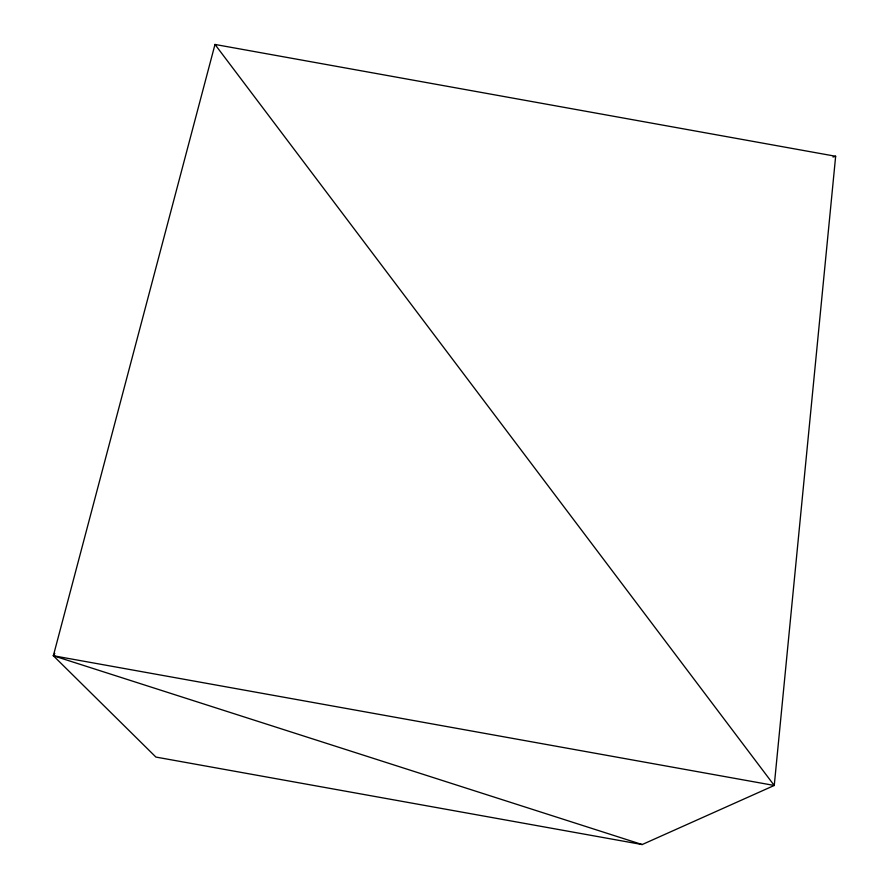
<?xml version="1.0" encoding="UTF-8"?>
<svg xmlns="http://www.w3.org/2000/svg" width="889" height="889" viewBox="0 0 889 889"><rect width="100%" height="100%" fill="white"/><g stroke="black" fill="none" stroke-linecap="round" stroke-linejoin="round"><path stroke-width="1.33" d="M835.649 156.275L774.252 785.465L642.169 844.55L155.908 757.072L53.351 655.749L214.994 44.45L835.649 156.275L832.971 157.02M642.169 844.55L53.351 655.749L54.785 653.382M53.351 655.749L774.252 785.465L214.994 44.45"/></g></svg>
